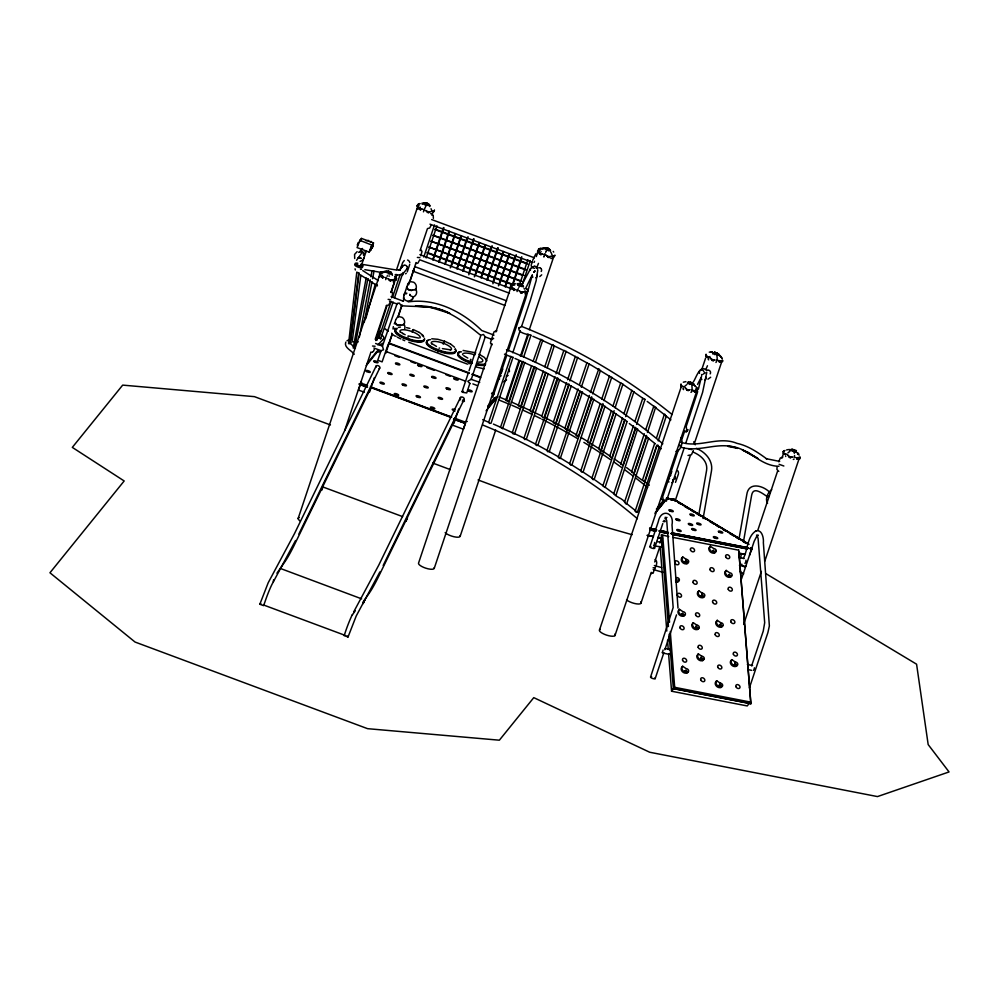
<?xml version="1.0" encoding="UTF-8"?>
<svg xmlns="http://www.w3.org/2000/svg" width="999" height="999" viewBox="0 0 999 999"><rect width="100%" height="100%" fill="white"/><g stroke="black" fill="none" stroke-linecap="round" stroke-linejoin="round"><path stroke-width="1.5" d="M697.065 388.424L697.027 389.335L696.753 387.425M722.165 358.666L721.852 357.654M695.229 444.792L693.731 441.795M352.36 614.885L355.269 610.814M548.389 250.886L547.814 248.376L544.18 248.276L547.452 248.202L550.636 250.699M686.75 389.548L686.713 390.184L689.972 389.747L687.474 390.06L685.127 387.724L688.124 390.759L688.536 390.272A8.754 4.958 -59 0 1 688.998 389.785M695.828 390.684A8.754 3.334 -79 0 1 695.816 391.321L695.779 391.958L693.568 391.133M711.862 359.153A8.754 3.334 -79 0 1 711.85 359.79L711.812 360.427L715.059 359.99L712.936 360.289M721.977 362.15A1.611 1.523 39.1 0 1 720.779 362.175L720.916 361.563A8.754 3.334 -79 0 0 720.928 360.914M789.198 456.805L789.16 457.43L792.407 457.005L789.897 457.28L790.571 458.017L790.084 456.98M678.009 608.141L672.002 524.862C674.587 512.125 660.851 508.229 658.279 521.703L649.937 546.628M729.482 575.761C727.484 572.989 732.005 575.262 728.771 574.85M749.437 687.762L767.881 632.642L769.367 625.911L763.361 542.632C763.885 538.286 761.937 528.546 755.544 531.143M543.881 257.068L544.03 256.368M321.566 490.097L323.027 486.276L322.552 488.199M537.799 269.942L536.113 280.831L530.432 300L521.565 326.511L518.918 328.059C517.657 332.979 527.797 334.553 530.919 335.102M706.78 372.352L702.609 392.332L685.714 443.344M403.796 295.854L407.779 284.24M684.727 614.71L684.702 615.097A2.01 1.498 38.7 0 1 683.915 615.971L683.553 616.033A3.884 2.897 38.7 0 1 679.233 614.76A3.884 2.897 38.7 0 1 678.309 610.726L679.47 609.328L683.004 611.738A2.01 1.498 38.7 0 1 685.426 613.836L685.401 614.223A2.01 1.498 38.7 0 1 684.615 615.097L684.215 615.184A3.884 2.897 38.7 0 1 679.932 613.886A3.884 2.897 38.7 0 1 679.008 609.865L679.47 609.328M722.514 625.711L722.489 626.098A2.01 1.498 38.7 0 1 721.703 626.972L721.34 627.035A3.884 2.897 38.7 0 1 717.02 625.761A3.884 2.897 38.7 0 1 716.096 621.728L717.257 620.329L720.791 622.739A2.01 1.498 38.7 0 1 723.214 624.837L723.176 625.262A2.01 1.498 38.7 0 1 722.402 626.098L722.002 626.186A3.884 2.897 38.7 0 1 717.719 624.887A3.884 2.897 38.7 0 1 716.795 620.866L717.257 620.329M731.455 575.799L731.43 576.223A2.01 1.498 38.7 0 1 730.644 577.072L730.257 577.147A3.884 2.897 38.7 0 1 725.961 575.861A3.884 2.897 38.7 0 1 725.037 571.828L726.211 570.417L729.732 572.839A2.01 1.498 38.7 0 1 732.155 574.924L732.13 575.324A2.01 1.498 38.7 0 1 731.343 576.198L730.993 576.261A3.884 2.897 38.7 0 1 726.66 574.987A3.884 2.897 38.7 0 1 725.736 570.953L726.211 570.417M397.202 303.321L382.455 346.104L383.504 349.787L381.094 350.674L373.863 348.002M470.879 360.065L470.766 359.303L470.267 360.164M393.119 302.01L380.619 338.811L378.883 338.074L391.183 301.311M691.32 382.804L689.872 384.465M716.42 353.034L714.784 352.21M358.791 272.602L350.012 343.569L348.551 343.656L356.793 272.078L358.154 272.977M359.003 273.339L350.786 339.722L352.372 340.272L360.814 275.449M494.655 400.412L495.829 397.078M510.664 285.789L510.427 286.925L511.925 284.365M582.504 391.983L560.302 458.454M684.802 431.081L686.875 431.231M429.058 247.053L521.965 281.231M431.068 241.109L523.926 275.337M433.067 235.127L525.886 269.493M435.064 229.133L526.386 263.099M510.664 285.789L511.301 285.002M407.904 284.003L408.928 282.367A10.577 5.619 -24.2 0 0 409.415 281.793A7.555 2.31 -19.4 0 0 409.74 281.468L413.748 282.255A5.495 5.207 39.1 0 1 416.158 288.399L415.971 289.56A5.495 5.207 39.1 0 1 413.886 296.691L413.111 297.515A5.495 5.207 39.1 0 1 406.456 300.824L403.658 298.988A10.877 0.912 57.6 0 0 403.509 298.639L403.783 295.916M359.802 241.071L359.99 240.235M361.376 239.111L361.438 238.399L373.476 242.882L373.014 245.092M372.714 246.016L370.517 250.25L370.766 249.4M589.422 395.404L576.248 434.777C575.624 436.263 579.333 436.913 578.096 435.689M751.373 548.239L751.785 549.887L751.635 547.827M467.932 374.126L462.062 391.695L462.637 392.32L466.72 392.944L469.917 383.266M698.801 514.76L706.58 470.467C708.054 461.001 700.124 454.995 692.831 451.96M703.096 518.543L711.475 470.904C713.224 460.639 705.344 451.998 696.365 448.364M739.023 538.773L746.815 494.418C748.688 481.306 763.661 485.676 770.029 492.619M740.584 558.179L741.395 553.571M743.543 541.296L751.635 495.254C753.209 486.938 760.102 491.62 767.769 496.99M691.246 382.817L688.074 382.205M716.345 353.059L714.947 354.757M380.819 338.773L380.132 337.949M509.428 371.69L509.228 369.093M367.907 278.659L354.67 348.064L353.209 348.064L366.133 278.172M359.378 336.963L370.267 279.807M370.841 276.798L372.103 270.642M364.248 322.365L372.003 281.743M372.577 278.733L374.001 271.191L381.343 272.465M363.873 255.207L364.023 254.47A2.972 2.822 39 0 0 359.815 251.486M364.348 257.467L362.724 260.227L360.065 261.413M437.762 352.135L438.111 351.011M418.668 338.087L408.042 335.939L408.179 337.025M465.234 423.514L464.772 421.953M414.822 267.332L414.86 266.658L413.161 271.241L504.87 305.407M532.342 274.937L525.836 298.339L508.229 350.949M701.598 376.036L698.388 389.248M510.951 356.381L488.661 422.265L489.473 423.414L491.046 423.239L513.024 357.217M510.639 356.543L513.024 357.517M519.742 360.701L506.543 400.137C506.056 401.76 510.114 401.523 508.241 400.761M502.559 428.559L524.85 362.375M502.547 428.559L500.499 427.347L523.076 361.376M531.593 365.796L518.394 405.219C517.794 406.855 522.027 406.705 520.067 405.894M533.054 361.413L540.971 339.248M534.84 366.733L512.275 432.679L513.061 433.903L514.61 433.791L536.588 368.094L514.985 358.441M543.344 371.128L530.157 410.552L530.956 411.775L532.492 411.675L545.691 372.252M553.034 344.593L552.135 344.917L562.774 350.062M512.787 352.759L520.154 330.657M602.135 404.795L573.963 387.649L545.916 372.652L523.951 438.274L524.725 439.535L526.048 439.248M558.066 378.284L535.514 444.205L536.288 445.467L537.824 445.404L559.802 379.395M563.936 350.362L591.858 365.534L620.029 382.667M566.583 382.667L553.396 422.09C552.759 423.701 556.955 423.813 555.044 422.852M569.068 384.652L546.977 450.424L547.752 451.723L549.05 451.461M560.302 458.454L560.177 457.942M582.305 392.669L580.332 391.258L558.366 456.893L559.727 458.491L558.316 457.043M590.397 392.482L598.788 368.918M591.908 397.889L569.655 463.648L570.704 465.172L571.89 465.059L593.856 399.113M592.644 393.868L600.449 370.567L598.189 369.218L598.776 368.956M600.224 403.608L587.499 441.67L588.286 442.894L589.797 442.869L599.662 449.075M602.909 404.995L580.844 470.691L581.58 472.09L582.867 471.903M602.797 405.094L627.035 421.441M613.91 412.674L591.92 478.084L592.956 479.645L594.13 479.57L616.121 413.836M611.425 410.664L598.738 448.563L599.775 450.112L600.961 450.025L614.123 410.676M620.804 382.867L644.817 399.675L644.842 399.013M623.95 413.698L631.88 390.272M624.875 420.404L602.897 485.764L604.782 487.462M655.332 443.843L635.701 428.246L613.786 493.743C616.058 497.165 621.665 497.839 624.8 502.06M644.33 433.778L631.668 471.615C635.002 475.049 640.509 479.395 644.592 481.605L656.755 445.242M646.753 436.438L624.562 502.022L625.849 503.858L626.698 503.733L648.638 438.124M645.791 429.408L653.883 405.981M644.592 481.605L643.93 480.994M670.891 419.855L664.397 414.635L664.909 414.273M635.214 510.976L636.201 512.387L636.95 511.95M678.221 450.324L662.712 496.678L663.436 501.348L664.647 499.925M697.539 392.12L686.188 426.511L686.937 431.156L685.988 432.255M370.542 249.937L371.715 247.115L370.567 250.25M376.136 366.046L294.468 533.653L268.194 582.779L259.84 604.245L263.561 605.631L264.872 602.135A19.393 2.06 -69.6 0 1 271.89 584.54L295.567 540.496M352.372 614.522A19.393 2.06 -69.6 0 0 345.342 632.117L344.168 635.664L348.064 636.937L347.04 635.913M365.834 318.631L375.212 284.403M379.92 274.363L379.87 274.213M423.451 211.838L424.25 209.64A10.952 1.174 -69.5 0 1 424.563 208.916M534.228 262.312L534.527 261.288M691.82 391.421L692.057 389.785A10.952 4.171 -79 0 0 691.77 385.414M777.11 466.67L776.91 469.468L778.795 471.403M680.531 445.317L679.033 445.579M492.007 337.362L493.656 338.711M655.132 567.669L653.071 567.794M444.443 341.283L443.781 343.394L444.43 341.283L437.874 339.298L431.78 338.761M535.414 362.45L542.744 340.247M526.261 439.46L548.276 373.626M555.019 376.735L541.833 416.146L542.619 417.407L544.155 417.332L557.342 377.922M558.803 373.539L566.133 351.336M569.88 380.944L577.697 357.28M549.263 451.685L571.278 385.876M578.059 388.898L564.835 428.446L566.845 429.72M581.318 387.237L589.173 363.748M603.933 400.649L611.775 377.172M583.066 472.152L605.019 406.243M615.097 407.767L622.914 384.116M622.489 418.069L609.815 455.956L610.851 457.53L612.025 457.442L624.7 419.555M625.674 416.633L633.978 391.546M633.466 425.774L620.779 463.986M615.946 495.379L637.637 428.921M647.477 432.492L655.681 407.093M656.793 446.191L635.214 510.964M659.278 446.84L657.155 445.404L657.966 445.104M359.84 241.184L360.04 240.222L357.08 247.59L369.131 252.073L369.717 251.348M360.976 240.609L361.213 239.785M371.441 247.053L371.678 246.229M469.28 363.174L469.093 363.811L469.567 363.274M379.508 273.963L380.706 272.09L379.495 274.026L380.194 273.913M537.824 250.737L537.537 251.348L537.874 250.761M395.117 321.815L395.704 320.117M433.379 218.356L433.216 215.147M385.701 279.658L386.101 278.521M394.48 328.946L395.08 328.246L392.807 328.871M406.218 293.868L406.818 293.169L404.545 293.793M409.865 295.242L409.802 294.28L410.676 295.904L413.199 296.915M376.074 339.835L386.913 305.894M391.158 292.62L394.93 280.819M395.866 277.859L396.803 274.912L396.029 274.363M388.261 344.068L382.105 361.875L377.759 360.252L381.094 350.674M361.388 265.547L366.096 251.486A2.423 0.974 8.6 0 0 366.021 251.211M298.127 518.531L379.383 275.687M396.628 269.543L417.37 207.567M344.68 430.581L370.779 352.585M375.212 339.335L386.538 305.482M390.959 292.232L394.418 281.93M364.91 385.814L360.539 384.178L358.504 390.122L364.41 392.195M378.009 336.288L380.869 330.457M400.162 270.105L402.659 262.612L404.27 260.527M391.608 297.777L392.782 293.306L391.296 291.483M392.657 296.903L400.037 274.85M394.593 297.602L402.959 272.602M367.332 363.274L376.885 351.298L377.909 351.223A9.453 2.847 18.5 0 0 380.257 351.91M407.23 271.94L409.727 264.448M374.4 377.597L369.58 391.995M393.069 327.497L393.356 326.636M404.22 294.593L404.558 293.569M385.989 352.535L391.908 334.74M401.735 305.394L398.014 316.658A10.577 2.023 -11.4 0 0 398.189 316.471L398.002 316.546A7.555 2.31 -19.4 0 1 397.677 316.87A10.577 5.619 -24.2 0 1 397.227 317.395L396.041 319.318M403.209 300.999L404.183 298.064M408.603 284.852L414.011 268.706M414.622 266.945L416.108 262.512M420.055 250.712L427.46 228.584L429.67 228.034L430.956 225.587M431.905 215.297L433.391 210.876A8.142 2.448 18.5 0 1 433.079 211.438M385.976 352.722L387.075 351.898L465.621 381.206M469.031 373.376L388.961 343.556L391.758 335.801M398.189 316.733L402.073 304.982M409.927 281.493L413.848 269.755M420.829 255.844L422.003 251.373L420.529 249.55M423.776 257.043L434.54 224.887M426.186 257.942L436.95 225.786M432.679 259.703L443.431 227.547M433.154 259.877L443.918 227.722M438.698 261.95L448.976 231.244M439.185 262.125L449.45 231.431M444.717 264.186L454.995 233.491M445.204 264.373L455.469 233.666M450.262 267.894L461.014 235.739M451.223 266.608L461.501 235.914M456.768 268.681L467.045 237.974M457.255 268.856L468.007 236.701M462.799 270.916L473.551 238.761M463.274 271.104L474.038 238.936M468.818 273.164L479.083 242.47M468.806 274.812L479.57 242.645M348.064 636.937L356.231 615.958L379.895 571.915M474.35 276.873L485.114 244.718M475.324 275.587L485.589 244.892M480.869 277.647L491.133 246.953M481.343 277.834L492.107 245.679M486.888 279.895L497.652 247.74M487.375 280.082L498.126 247.914M492.907 282.143L503.184 251.448M492.907 283.778L503.671 251.623M469.055 370.754L480.919 335.227L483.454 334.465L485.202 336.938L492.382 339.56M498.451 285.851L509.203 253.684M499.413 284.565L509.69 253.871M458.728 409.016L453.908 423.414M469.842 383.703L467.807 381.243L471.328 379.258L485.202 336.938M504.957 286.626L515.234 255.931M505.444 286.813L516.208 254.645M491.608 338.574L490.434 343.044L491.908 344.867M492.42 336.163L494.13 331.705L496.828 330.831M434.153 567.657A8.279 2.485 18.5 0 1 425.674 568.144L423.663 567.382A8.279 2.485 18.5 0 1 418.531 563.149L491.945 343.731M495.891 331.943L511.163 286.301M512.45 284.49L521.74 256.718M512.937 284.665L521.74 258.354M519.592 284.515L527.909 259.678M522.489 283.953L530.319 260.564M532.342 261.463L531.168 265.197L531.693 267.083M532.742 260.264L535.839 253.796M536.288 256.618L537.774 252.198M434.24 568.356L526.873 291.496M492.769 397.152L506.755 355.344M501.211 373.564L502.047 371.066M536.388 268.431L538.486 263.349M460.164 536.288L495.716 430.045M505.594 400.537L518.918 360.689M520.404 356.268L527.809 334.128M529.295 329.707L553.483 257.405M521.203 356.331L528.533 334.415M508.928 401.111L522.127 361.675M523.588 357.305L530.919 335.389M520.754 406.268L533.953 366.833M544.817 366.758L552.147 344.855M547.152 367.869L554.22 345.979M556.006 373.813L563.811 350.462M567.569 379.757L575.374 356.393M555.719 423.276L568.893 383.866M579.52 384.515L586.888 362.799M579.857 391.62L566.858 429.707M591.67 396.778L578.521 436.113L576.261 435.139M601.698 399.238L609.502 375.911M589.785 442.932L602.959 403.559M612.887 406.293L620.691 382.967M605.094 487.325L627.022 421.778M634.927 421.403L642.769 398.276M635.651 427.335L622.976 465.197L620.779 463.986M636.625 424.413L644.917 399.65M633.828 473.251L646.503 435.414M642.544 479.882L654.62 443.531M656.568 437.712L664.347 414.435M658.216 440.884L666.246 416.121M637.35 512.412L658.903 447.989M599.537 629.845L681.493 386.026M702.11 368.544L705.569 358.204M614.959 635.589L696.39 392.22M682.142 438.586L684.602 431.256M705.781 369.58L707.467 365.746M666.345 501.223L684.253 447.727M678.408 474.088L675.511 482.355M654.507 548.339L662.799 523.551M673.975 500.037C675.486 498.026 666.832 499.75 673.264 499.4M659.852 543.019L661.725 537.4M640.883 603.371L651.261 572.327M654.732 561.987L659.677 547.202M674.999 501.398L690.334 455.581M694.293 443.756L721.49 362.462M693.356 450.599L691.42 454.782L688.024 455.469M650.611 676.922L673.164 607.554L666.72 520.541L665.209 517.307L666.42 517.707M655.182 678.633L663.86 652.709M664.822 649.812L676.51 614.872M743.256 558.541C748.051 550.087 746.865 536.451 756.056 530.856M778.758 461.763L780.306 458.004L782.816 457.105M741.533 578.908L754.17 541.321L756.68 536.401M757.791 530.307L777.497 471.403M781.93 458.141L783.416 453.733M751.535 549.375L749.575 555.219M743.643 624.412L761.388 571.391M764.834 561.088L798.838 459.478M751.61 665.883L763.248 631.093L764.685 622.689L758.079 538.311L756.58 535.077L757.617 535.626M371.128 247.964L371.828 246.041M406.556 287.612L406.83 286.8M273.351 581.768L273.551 579.857M345.779 342.158C343.656 347.664 351.998 350.624 354.208 354.308M443.194 344.131L443.494 343.306M517.045 291.583L517.482 290.434M544.143 256.006L544.742 254.47A10.952 1.174 -69.5 0 1 545.054 253.746M389.997 302.597L388.698 305.057L386.376 305.519M374.375 349.263L373.726 350.861M419.218 260.664L417.932 263.124L415.609 263.586M439.048 348.201L439.597 348.014M495.392 400.075L495.342 398.226M412.088 331.868L413.124 329.62L412.175 331.631M357.979 243.943L357.355 245.255L358.204 242.495M359.777 241.558L361.313 238.399M370.779 248.926L370.055 250.662M394.28 323.888L394.617 323.052M381.818 276.948L384.103 277.297L382.155 277.41L382.967 277.672M513.536 288.099A8.754 0.937 -69.5 0 0 513.049 289.235L515.334 289.573L513.374 289.698L514.185 289.96M359.49 241.196L359.852 240.359L371.915 245.092M372.19 245.117L373.476 242.882M669.093 634.228L673.338 688.611L750.861 703.696L738.711 549.837M415.771 289.285C412.375 290.309 408.266 291.82 406.68 287.4M398.326 316.471L402.01 317.332A5.495 5.207 39.1 0 1 404.42 323.476C402.609 326.036 398.276 325.649 396.041 324.288L395.242 322.814M534.989 270.692L534.752 271.228A2.46 2.335 39 0 1 533.828 272.065A2.46 2.273 35.6 0 0 534.752 271.228L534.74 271.241A2.46 2.373 43.8 0 1 533.816 272.065M417.033 206.506L418.519 203.958L417.257 205.369L418.306 206.156M413.848 270.105L413.499 270.829M322.165 489.173L321.69 490.084M521.965 284.653L530.631 268.544M525.724 288.174L531.992 275.424M690.122 384.003L690.946 382.492L688.161 382.142M715.222 354.245L715.983 352.784L714.285 352.185M792.569 451.261L793.706 449.538L792.806 450.761M298.863 534.04L379.695 368.144M460.477 397.465L378.796 565.072L353.609 612.075M383.191 565.459L464.023 399.55M455.482 418.743L379.37 574.937A81.993 8.716 -69.6 0 1 369.355 592.994L362.912 602.285M502.46 369.817L502.847 369.031M671.827 471.441L670.192 475.961L670.654 475.399M367.545 387.25C356.805 384.777 359.677 381.393 367.57 385.739M656.693 529.92C649.949 527.397 646.091 529.807 655.956 530.844M474.987 353.971L474.825 354.97A10.639 3.197 18.5 0 0 462.562 354.732M653.321 572.689C653.808 569.018 659.452 562.599 655.157 559.552M693.256 382.018C695.654 379.058 699.687 364.66 705.719 369.705M697.514 384.44L700.973 377.834M794.13 459.028L793.318 459.49M362.1 252.535L356.556 260.302M377.035 284.615L375.399 284.515M370.492 242.22L371.029 241.358L370.492 242.02M527.01 292.27L527.834 290.672L526.386 292.32A8.754 7.655 -36.9 0 0 526.123 291.77M554.145 256.755L554.932 255.107C553.858 257.005 554.083 256.743 554.02 256.318M465.347 423.401L453.534 419.28M276.935 573.226L285.027 561.575A81.993 8.716 -69.6 0 0 295.042 543.518L371.141 387.325L451.111 417.12M367.869 278.808L365.959 278.246M361.763 383.579L361.825 383.491A9.453 2.847 18.5 0 0 360.926 381.705M650.686 573.738L653.096 572.976M669.742 649.899L669.879 649.737A2.46 0.937 -79 0 1 670.791 649.974M682.055 557.842L682.754 556.98L686.288 559.39A2.01 1.498 38.7 0 1 688.711 561.488L688.686 561.875A2.01 1.498 38.7 0 1 687.899 562.749A2.01 1.498 38.7 0 1 687.2 563.623L686.85 563.686A3.884 2.897 38.7 0 1 682.517 562.412A3.884 2.897 38.7 0 1 681.593 558.379L682.155 557.966M685.589 560.264L686.288 559.39M686.85 563.686L688.011 562.35A2.01 1.498 38.7 0 0 687.712 561.463M675.749 582.055A3.884 2.897 38.7 0 0 677.472 581.93L678.558 580.981A2.01 1.498 38.7 0 0 679.345 580.132L679.382 579.707A2.01 1.498 38.7 0 0 676.972 577.622L676.623 577.522M709.627 547.09L710.326 546.216L713.86 548.638A2.01 1.498 38.7 0 1 716.283 550.724L716.258 551.123A2.01 1.498 38.7 0 1 715.471 551.997A2.01 1.498 38.7 0 1 714.772 552.859L714.41 552.934A3.884 2.897 38.7 0 1 710.089 551.66A3.884 2.897 38.7 0 1 709.165 547.627L709.727 547.215M714.41 552.934L715.584 551.598A2.01 1.498 38.7 0 0 715.496 551.148M703.833 595.329A2.01 1.498 38.7 0 1 704.133 596.216L704.095 596.64A2.01 1.498 38.7 0 1 703.308 597.489L702.959 597.552A3.884 2.897 38.7 0 1 698.638 596.278A3.884 2.897 38.7 0 1 697.714 592.245L698.875 590.846L702.409 593.256A2.01 1.498 38.7 0 1 704.832 595.354L704.794 595.741A2.01 1.498 38.7 0 1 704.008 596.615L703.658 596.678A3.884 2.897 38.7 0 1 699.325 595.404A3.884 2.897 38.7 0 1 698.413 591.383L698.875 590.846M683.553 616.033L684.253 615.159M701.71 594.13L702.409 593.256M702.959 597.552L703.658 596.678M698.488 627.659A2.01 1.498 38.7 0 1 698.576 628.109L698.551 628.533A2.01 1.498 38.7 0 1 697.764 629.37L697.377 629.457A3.884 2.897 38.7 0 1 693.081 628.159A3.884 2.897 38.7 0 1 692.157 624.138L693.318 622.727L696.852 625.149A2.01 1.498 38.7 0 1 699.275 627.235L699.25 627.634A2.01 1.498 38.7 0 1 698.463 628.508L698.101 628.571A3.884 2.897 38.7 0 1 693.781 627.297A3.884 2.897 38.7 0 1 692.856 623.264L693.318 622.727M730.294 577.135L730.993 576.261M696.153 626.011L696.852 625.149M697.414 629.432L698.101 628.571M687.836 671.191A2.01 1.498 38.7 0 1 687.924 671.64L687.899 672.065A2.01 1.498 38.7 0 1 687.112 672.901L686.725 672.989A3.884 2.897 38.7 0 1 682.429 671.703A3.884 2.897 38.7 0 1 681.505 667.669L682.679 666.258L686.201 668.681A2.01 1.498 38.7 0 1 688.623 670.766L688.598 671.166A2.01 1.498 38.7 0 1 687.811 672.04L687.462 672.102A3.884 2.897 38.7 0 1 683.129 670.829A3.884 2.897 38.7 0 1 682.205 666.795L682.679 666.258M697.652 654.757L698.351 653.895L701.885 656.306A2.01 1.498 38.7 0 1 704.307 658.403L704.27 658.791A2.01 1.498 38.7 0 1 703.483 659.665A2.01 1.498 38.7 0 1 702.784 660.539L702.434 660.601A3.884 2.897 38.7 0 1 698.114 659.328A3.884 2.897 38.7 0 1 697.19 655.294L697.752 654.882M721.34 627.035L722.04 626.161M673.338 688.611L674.687 687.324L750.336 702.047M749.849 702.647L747.215 705.931L671.565 691.221L674.2 687.936M686.763 672.976L687.462 672.102M701.186 657.18L701.885 656.306M702.434 660.601L703.608 659.265A2.01 1.498 38.7 0 0 703.521 658.828M736.8 664.135A2.01 1.498 38.7 0 1 737.112 665.034L737.075 665.446A2.01 1.498 38.7 0 1 736.288 666.296L735.901 666.383A3.884 2.897 38.7 0 1 731.605 665.084A3.884 2.897 38.7 0 1 730.681 661.063L731.855 659.652L735.389 662.062A2.01 1.498 38.7 0 1 737.799 664.16L737.774 664.585A2.01 1.498 38.7 0 1 736.987 665.421L736.6 665.509A3.884 2.897 38.7 0 1 732.304 664.223A3.884 2.897 38.7 0 1 731.38 660.189L731.855 659.652M716.021 681.63L716.72 680.756L720.254 683.179A2.01 1.498 38.7 0 1 722.677 685.264L722.652 685.664A2.01 1.498 38.7 0 1 721.865 686.538A2.01 1.498 38.7 0 1 721.166 687.399L720.816 687.474A3.884 2.897 38.7 0 1 716.483 686.201A3.884 2.897 38.7 0 1 715.559 682.167L716.121 681.755M734.69 662.936L735.389 662.062M719.555 684.053L720.254 683.179M735.938 666.358L736.638 665.496M720.816 687.474L721.977 686.138A2.01 1.498 38.7 0 0 721.678 685.252M359.952 251.673L362.55 248.464M402.847 266.134L399.125 270.242L400.162 269.792L396.503 270.03L362.962 264.473M403.584 273.014L406.88 268.931M375.924 340.559L379.37 336.301M383.404 339.098L377.847 344.905M366.283 365.509L377.847 351.211M487.724 406.094L494.48 397.739M488.311 407.53L495.342 398.851M486.088 410.851L495.879 398.738M656.368 509.165L663.224 500.686L661.026 498.801M656.643 510.064L663.498 501.585L663.286 500.736M656.693 510.339L663.711 501.685M655.369 512.362L664.135 501.535M655.644 512.35L664.36 501.56M654.932 513.598L667.482 498.089L666.832 497.952L668.831 498.526M462.062 391.695L463.449 391.333M706.593 356.268L706.168 356.755L706.068 354.208L706.48 357.33L707.28 356.68M719.755 361.338L719.779 362.187L722.277 360.627L719.342 361.538M784.802 454.108L783.703 453.596L783.416 451.223L783.828 454.345L784.627 453.696M796.69 458.541L797.801 458.816L796.191 457.629L797.801 458.816L799.625 457.629L797.127 459.203L797.102 458.341M541.72 274.825L539.785 276.561M508.179 375.437L506.256 376.086M506.543 379.957L503.783 381.93M710.689 377.235L707.929 379.208M688.124 429.757L686.912 431.181M691.52 392.058L690.871 392.245M682.754 556.98L682.292 557.517A3.884 2.897 38.7 0 0 683.216 561.538A3.884 2.897 38.7 0 0 687.512 562.837L687.549 562.812M710.326 546.216L709.864 546.753A3.884 2.897 38.7 0 0 710.789 550.786A3.884 2.897 38.7 0 0 715.072 552.085L715.109 552.06M698.351 653.895L697.889 654.432A3.884 2.897 38.7 0 0 698.813 658.453A3.884 2.897 38.7 0 0 703.096 659.752L703.134 659.727M716.72 680.756L716.258 681.293A3.884 2.897 38.7 0 0 717.182 685.326A3.884 2.897 38.7 0 0 721.478 686.625L721.515 686.6M665.309 518.631L666.146 517.682M387.275 352.023L387.2 352.098A9.453 2.847 18.5 0 1 386.101 352.46M373.464 351.298L372.49 352.11M684.765 561.6C688.573 562.549 684.552 559.003 686.013 562M682.592 614.909C681.006 611.563 685.239 614.36 681.867 613.748M720.391 625.911C718.781 622.677 722.914 625.212 719.829 624.762M685.801 671.84C684.34 668.356 688.498 671.49 684.777 670.779M718.731 685.389C722.539 686.325 718.518 682.779 719.979 685.776M519.293 283.741L520.779 284.053L521.328 286.513M424.625 204.82L427.335 203.521L429.795 205.319M518.056 285.302L520.641 283.916L519.717 283.641L517.02 283.878L520.354 283.778L523.538 286.276M402.048 265.684L401.411 266.358L402.035 267.058M382.867 343.281L380.582 344.555L378.871 344.355M531.056 268.057L534.715 265.934L537.587 268.719M280.307 568.431L361.638 598.838M703.308 374.126L705.119 372.664L704.595 373.027M418.331 206.081L417.994 206.343A1.611 1.399 -36.9 0 0 417.644 206.606M418.019 205.782L417.495 206.181A8.754 6.718 86.4 0 1 417.969 205.944M545.167 249.613L547.777 248.364L549.65 249.35M518.056 285.19L520.941 283.903L522.502 284.99M497.839 396.89L495.442 398.214M412.612 289.947L411.401 290.547L407.779 289.211L407.205 287.937M400.874 325.037L397.664 325.537L395.467 323.014M425.836 203.359L427.21 203.346L427.897 205.444M519.23 283.778L520.604 283.766L521.291 286.401M540.234 249.051L540.521 248.851A10.952 8.392 86.4 0 1 541.133 248.514M425.137 204.42L427.897 203.521L429.607 205.869M545.629 249.263L547.739 248.351L548.401 250.287M395.154 274.7L399.063 274.975L402.672 273.776M375.924 340.359L376.336 340.11M259.877 604.083L261.201 604.008M405.532 273.801L406.268 273.351M512.012 285.589L511.276 286.176L511.85 285.689M526.036 292.207L526.773 291.621L526.198 292.108M783.915 451.098L784.265 450.874A10.952 10.377 39.1 0 1 785.002 450.499M681.917 386.763L681.38 387.088L680.968 383.966L681.268 386.376L682.167 386.625M419.93 257.655L417.357 257.43M375.087 346.253L372.515 346.016M768.156 495.879L768.606 496.878M357.13 251.673L354.57 254.42L354.707 258.529M681.068 386.513L682.329 386.151L681.243 386.301M694.592 391.271L697.19 390.384L694.68 391.945L694.455 391.333L695.816 391.321M783.516 453.771L784.602 453.871M665.322 518.356L666.932 517.42M756.68 536.126L758.291 535.189M678.209 581.043L678.171 581.068A3.884 2.897 38.7 0 1 675.536 580.906M677.472 581.93L677.859 581.855A2.01 1.498 38.7 0 0 678.646 581.006L678.683 580.581A2.01 1.498 38.7 0 0 678.583 580.132M346.978 340.846L348.226 340.135M518.818 328.059L519.692 327.672M425.924 203.297L429.295 204.77M415.509 289.473L414.772 289.735M403.771 324.55L403.034 324.812M383.803 272.39L386.438 271.403M712.537 353.234L716.046 352.722L713.124 352.984M789.884 450.237C795.529 449.288 800.886 452.023 790.471 450M711.001 352.247L712.187 351.86M683.328 382.205L685.888 381.618M390.035 280.22L387.887 278.584L390.197 280.407L392.682 279.745L389.435 280.657L389.298 280.007M521.428 292.695L523.901 292.02L520.654 292.944L520.529 292.295L522.352 292.707L519.118 290.871L521.253 292.495M427.26 212.525L430.507 211.601L428.134 212.263L428.708 212.862L427.759 211.838M547.764 257.367L551.011 256.443L547.839 256.818M771.715 489.76C767.719 492.095 764.859 499.338 767.569 503.284M366.133 240.784L368.619 240.422M488.661 422.265L482.692 419.705M366.009 251.698L364.96 251.748M542.744 340.547L532.879 336.313M389.51 301.223L396.74 303.896L399.15 303.009L401.186 305.482M530.157 410.552L530.881 410.814M512.275 432.679L512.986 432.942M523.951 438.274L524.95 438.723M757.779 535.476L758.216 535.651M709.265 352.172L711.875 351.785M564.872 428.296L565.859 428.771M546.977 450.424L547.976 450.899M423.676 203.434L427.285 203.496L424.263 203.272M569.655 463.648L559.977 457.767M580.844 470.691L571.203 464.547M540.521 254.121L542.432 253.996L540.459 254.108L538.848 251.586L540.896 254.895L541.058 253.996M470.791 379.233L479.732 382.342M419.405 209.39L420.367 209.278M539.91 254.233L541.296 254.383A8.754 7.655 -36.9 0 1 541.92 253.996M609.815 455.956L600.973 449.962M591.92 478.084L592.882 478.646M398.451 327.447L400.449 327.098M358.841 384.116L360.589 383.429M390.509 299.712L388.124 299.363M620.791 463.648L621.478 464.023M655.756 407.754L647.19 401.423M631.668 471.615L632.342 472.015M635.239 510.614L635.901 511.051M720.404 361.788L719.692 361.501M695.304 391.558L693.743 390.372L695.366 391.558M431.655 211.388L432.604 211.313M552.16 256.231L553.109 256.156M525.062 291.808L526.011 291.733M361.488 269.318L360.464 269.305M382.542 277.41L382.567 278.184L382.729 277.285M513.761 289.698L513.798 290.472L514.323 290.072A8.754 7.655 -36.9 0 1 514.91 289.685M432.704 211.526L433.628 211.513L432.992 211.9M394.88 279.658L395.704 279.608M408.216 301.885C435.901 297.852 463.061 312.088 481.755 330.532L494.03 335.115M532.13 267.545L534.44 268.344M701.635 374.625L702.26 374.588L701.56 374.7M371.928 352.285L370.766 352.185M371.903 244.842L369.131 252.073M654.395 546.041L661.725 546.828A2.46 0.937 -79 0 0 662.349 542.981M450 349.75L442.407 348.601M463.099 350.437L475.799 352.834M672.964 499.3L674.275 499.325M674.088 499.7L670.629 499.388M345.067 635.352L263.461 604.957M691.67 449.637L688.623 448.763M419.318 203.634L420.229 203.659M381.481 271.765L382.405 271.79M512.712 284.053L513.623 284.078M353.496 341.683L353.184 341.67A9.803 2.947 18.5 0 0 351.011 344.031L355.407 348.339M355.319 341.745L358.254 341.845M387.15 271.291L389.81 271.765L392.307 273.988M676.011 451.373C681.031 451.036 683.553 441.471 680.993 437.574M364.847 269.668L374.001 271.204L373.201 270.791M712.724 550.636C715.434 550.387 712.824 549.675 712.811 551.835M675.811 579.62C678.408 579.07 676.111 579.145 675.749 580.731M695.716 627.147L696.615 627.909M700.749 658.316C704.345 659.515 699.787 655.831 701.61 658.915M394.568 279.932L395.816 280.045L396.603 278.396L395.829 280.257M525.786 292.22L527.022 291.933M522.802 292.307L520.891 291.983L522.327 292.27M670.491 499.737L672.377 500.012M791.633 449.2L793.681 449.875L795.266 451.773M387.774 271.266L391.471 272.902M716.445 360.052L717.732 360.277M691.345 389.822L692.632 390.035M793.793 457.067L795.079 457.292M558.641 456.93L549.288 451.623M389.498 279.658L391.383 279.982M382.455 346.104L375.612 343.456M779.657 461.413L766.121 458.678L766.745 458.891C757.717 452.31 748.201 445.779 737.025 443.369C718.368 435.626 699.45 448.389 680.931 442.257M671.266 499.1L668.706 498.563M667.332 531.992L659.727 530.506L667.257 532.092M671.902 532.879L747.964 547.689M656.568 530.019L649.8 528.159M671.84 532.991L748.226 547.864M656.343 530.157L649.562 528.234M659.365 530.744L668.431 532.504M671.453 533.091L751.71 548.951M650.137 529.17L656.206 530.357M659.24 530.944L668.331 532.717M671.365 533.304L747.165 548.064M649.999 529.408L656.068 530.594M659.115 531.181L668.231 532.954M671.278 533.553L747.264 548.339M660.526 531.73L668.131 533.216M671.178 533.803L747.289 548.626M650.836 529.895L655.406 530.794M661.513 531.98L667.619 533.166M672.202 534.053L747.015 548.626M649.725 530.019L655.819 531.206M660.389 532.105L668.006 533.578M672.577 534.477L747.215 549M662.125 534.94L668.731 536.575M673.276 537.45L738.323 550.112M647.19 535.289L653.296 536.475M657.879 537.375L662.474 538.261M738.885 553.134L744.992 554.32M647.352 535.452L653.458 536.638M658.029 537.524L661.088 538.124M738.96 553.284L745.067 554.47M656.73 541.495L661.962 542.519M738.923 557.479L744.155 558.503M665.159 648.513L670.391 649.537M747.352 664.497L752.597 665.521M662.874 653.071L669.417 654.345M747.689 669.567L751.623 670.341M673.388 688.548L750.911 703.621M711.85 359.79L713.636 360.514L713.224 361.001L710.227 357.954L712.399 360.077M783.865 466.009L779.108 464.323M778.97 466.258C759.34 466.196 747.964 446.191 727.971 446.328L737.737 448.401C718.618 440.459 699.188 453.409 680.194 446.965M484.19 368.906L475.924 366.92M720.516 361.825L718.843 360.627L720.878 362.187M388.636 271.191L390.097 274.226L388.898 271.204M394.655 279.795L395.167 280.032M502.135 428.009L512.524 432.667M389.548 279.67L390.209 279.82M406.556 327.622L409.865 328.421M402.272 274.425L403.121 274.638M401.698 305.731C417.732 307.168 434.952 305.045 449.85 313.374L430.132 307.242L415.397 306.131C441.271 304.158 461.7 319.842 480.269 334.977M632.092 534.702L602.272 526.223L478.059 479.945M739.41 565.272L745.379 566.97M654.333 565.521L661.625 567.594M653.196 569.542L663.373 572.439M537.112 444.967L537.837 445.329M792.132 449.225L794.13 450.212L795.479 452.347M420.791 209.54L419.955 209.266L420.404 210.052L420.554 209.153M472.19 362.425L465.984 360.052A15.297 4.595 18.5 0 1 459.665 351.66M472.003 363.024L465.759 360.639A15.385 4.633 18.5 0 1 461.575 351.81M471.815 363.574L465.596 361.213A15.31 4.608 18.5 0 1 459.265 352.797M541.458 415.821L532.055 411.376M523.563 437.949L513.936 433.404M666.645 498.051L668.631 498.701M666.495 498.214L668.556 498.888M666.345 498.551L667.344 498.888M423.189 209.403L424.475 209.852M543.693 254.245L544.979 254.695M516.583 289.822L517.869 290.272M385.364 277.535L386.65 277.984M548.251 256.681L549.213 257.705L546.228 255.294M431.655 219.555L534.428 257.829M429.97 224.163L532.729 262.437M434.89 229.57L527.659 264.123M432.929 235.414L525.699 269.967M430.981 241.258L522.29 275.274M429.021 247.103L520.342 281.131M427.247 252.472L512.762 284.328M427.06 252.959L512.587 284.815M419.905 254.633L509.64 288.062M513.049 289.235L513.948 289.573M419.692 259.777L509.428 293.207M414.86 266.658L506.58 300.824M389.922 279.97L390.884 280.994L389.51 280.107M408.778 342.27L467.569 364.173M389.298 343.132L469.368 372.964M472.277 374.051L479.557 376.76M471.94 374.463L480.681 377.722M472.864 383.903L477.222 385.527M394.93 355.719L399.3 357.355M410.964 361.7L415.334 363.324M426.998 367.669L434.278 370.379M445.941 374.725L450.312 376.361M378.072 352.135L376.748 351.636M370.467 386.825L451.71 417.082M454.607 418.169L464.76 421.953L465.759 421.566A9.453 2.847 18.5 0 1 467.295 421.441M371.004 387.624L450.974 417.42M464.023 422.727L453.821 418.931L465.484 423.276L463.449 429.22L451.785 424.875M366.296 386.451L360.464 384.278L360.352 383.491M330.457 424.962L254.458 396.653L122.677 385.114L72.315 447.39L124.176 480.969L49.95 572.777L135.052 642.045L367.582 728.671L499.363 740.197L533.766 697.639L649.675 752.235L877.472 796.578L949.05 771.94L928.171 744.567L916.582 664.198L765.933 573.663M432.754 463.061L450.287 469.605M322.64 486.875L402.634 516.62M391.108 296.628L403.484 301.273M797.04 458.516L797.751 458.803M521.578 326.411C575.824 347.877 626.773 377.684 672.04 414.485M506.493 349.675C563.186 372.415 616.171 404.358 662.824 443.781M504.483 354.158L510.701 356.693M499.338 397.078L506.805 400.124M498.551 399.837L509.24 404.195M482.667 425C538.811 447.677 591.258 479.508 637.399 518.731M444.617 341.221L450.487 343.993M413.286 329.558L419.155 332.317M520.741 292.395L521.49 292.719M402.784 339.835L404.732 340.671M542.482 340.559L552.197 345.005M511.301 401.96L518.656 405.207M520.766 406.206L530.419 410.552M493.406 424.088L500.761 427.335M418.444 206.406L417.37 205.919L418.344 206.568M514.473 289.66L512.699 288.536L514.123 289.448M536.338 368.107L544.88 372.19M390.796 271.99C387.987 271.066 383.329 273.938 390.497 271.803L391.346 272.69M400.874 338.961L397.265 337.163M545.466 417.882L553.658 422.077M526.211 439.298L535.764 444.205M349.2 342.969L350.012 343.569M479.033 354.195L484.39 357.417L486.9 360.751M467.819 358.067L463.723 355.644M436.488 346.403L432.405 343.981M402.659 333.404L405.169 334.727M375.686 338.137L377.16 339.96M556.231 423.401L565.122 428.296M568.344 430.07L576.535 434.802M538.336 445.529L547.227 450.424M708.241 356.68L709.203 357.205M683.141 386.438L684.103 386.975M785.589 453.696L786.55 454.22M581.131 437.512L587.787 441.533M687.637 389.722L688.536 390.272M674.225 499.388L749.113 544.293M674.163 499.512L748.201 543.993M675.411 500.487L748.239 544.255M677.946 502.435L680.594 504.02M684.565 506.406L688.548 508.803M691.196 510.389L693.843 511.988M696.49 513.573L700.474 515.959M703.121 517.557L705.769 519.143M709.74 521.54L713.723 523.926M716.37 525.511L719.018 527.11M722.989 529.495L725.636 531.093M729.62 533.478L733.591 535.864M736.238 537.462L738.885 539.048M742.869 541.433L745.516 543.031M739.76 571.465L743.718 573.838M522.215 284.765L520.666 283.928L522.564 284.977M362.749 270.579L378.346 280.644M377.46 285.876L360.414 274.875M546.216 255.294L548.351 256.918M583.079 472.09L592.17 478.109M450.799 344.18L454.57 347.252M419.468 332.517L423.251 335.589M401.074 332.305L402.959 333.604M614.185 458.791L621.041 463.661M595.154 480.107L603.146 485.789M605.044 487.15L614.023 493.781M660.938 547.315L660.726 547.165A2.46 0.937 -79 0 1 660.551 546.853M787.574 454.97L789.747 457.092M655.506 407.717L664.397 414.635M629.295 423.551L635.739 428.421M626.61 467.632L631.917 471.653M644.542 481.418L649.3 485.239M634.977 510.227L626.71 503.671M715.971 362.487L717.157 360.015A10.952 4.171 -79 0 0 716.72 355.07M384.59 328.396L388.149 331.293M718.506 354.021L716.121 352.734L718.131 355.332M428.921 204.171L427.335 203.521L427.822 204.857M491.558 393.306L492.644 394.23M658.99 446.965L661.188 448.838M787.562 454.982L789.872 457.267M751.523 548.688L750.761 547.764M797.839 458.841L798.263 458.578A8.754 3.334 -79 0 0 798.276 457.305M392.12 334.128L394.717 335.914A5.495 5.207 39.1 0 0 396.116 336.188M550.287 250.162L547.814 248.376L549.612 249.413M718.88 354.533L716.108 352.722L718.169 355.432M693.756 384.24L691.008 382.48L693.743 384.303M692.469 383.916L691.021 382.505L693.069 385.189M417.47 205.544L417.844 206.006A8.142 2.448 18.5 0 1 418.169 205.519M380.007 274.151L380.02 274.138A8.754 6.718 86.4 0 0 379.657 274.338M553.209 251.423L553.696 252.06M404.021 324.363L404.233 324.65A5.495 5.207 39.1 0 1 404.707 328.708M694.78 385.876L695.004 386.201A10.952 6.206 -59 0 0 694.804 385.639M702.122 595.866C701.41 593.231 703.683 595.804 700.848 595.928M733.903 664.897C736.3 664.46 734.64 662.125 735.139 664.834M751.011 547.864L751.86 549.512M429.108 204.57L429.682 205.782M355.344 269.98L355.057 268.806M704.033 371.828C703.371 368.369 697.764 370.204 699.512 373.351M799.862 456.693L800.012 457.092A1.611 1.523 39.1 0 1 800.149 457.492M409.827 262.7L409.54 261.838A3.496 3.284 47.4 0 0 407.58 260.027M391.695 333.191L391.77 333.716A10.877 0.912 57.6 0 1 391.92 334.078M738.885 551.51L750.861 703.696M678.571 473.226L678.196 471.503A3.496 3.309 39.7 0 0 677.697 470.741M662.687 535.402L669.542 622.215M670.279 631.518L674.687 687.324M661.238 534.877L668.431 626.523M660.214 547.652L666.808 631.018M667.532 640.272L668.269 649.537M668.631 654.17L671.565 691.221M614.76 634.178A8.279 2.485 18.5 0 1 606.618 635.127A8.279 2.485 18.5 0 1 600.237 629.407M720.117 361.626A8.279 2.485 18.5 0 1 718.543 361.601M707.642 357.542A8.279 2.485 18.5 0 1 706.393 355.869M640.671 601.96A8.279 2.485 18.5 0 1 636.55 603.871A8.279 2.485 18.5 0 1 626.548 599.912M696.191 391.183A8.279 2.485 18.5 0 1 693.456 391.358M360.015 251.96A2.46 2.323 39 0 1 362.425 252.21M363.249 253.172A2.46 2.323 39 0 1 363.399 254.982M300.287 521.016A8.142 2.448 18.5 0 1 299.238 517.582M395.392 278.996A8.142 2.448 18.5 0 1 395.092 279.558M460.089 535.589A8.279 2.485 18.5 0 1 451.598 536.076L449.587 535.314A8.279 2.485 18.5 0 1 445.154 532.629M549.438 256.693A8.279 2.485 18.5 0 1 547.464 256.293M541.583 254.083A8.279 2.485 18.5 0 1 540.059 253.172M553.983 255.931A8.279 2.485 18.5 0 1 553.521 256.456M429.37 211.863A8.142 2.448 18.5 0 1 427.485 211.538M421.603 209.465A8.142 2.448 18.5 0 1 420.03 208.579M395.504 279.483A8.279 2.485 18.5 0 1 394.817 279.92M798.638 458.429A8.279 2.485 18.5 0 1 797.464 458.641M784.989 454.545A8.279 2.485 18.5 0 1 784.115 453.671M786.575 449.937A10.952 10.377 39.1 0 1 792.432 450M794.03 450.599A10.952 10.377 39.1 0 1 794.804 450.986M795.541 451.436A10.952 10.377 39.1 0 1 796.24 451.935M796.915 452.497A10.952 10.377 39.1 0 1 798.101 453.746M798.626 454.433A10.952 10.377 39.1 0 1 799.1 455.157M800.187 457.904A1.611 1.523 39.1 0 1 797.751 458.991M796.615 457.967A8.754 8.292 39.1 0 1 796.902 458.591M797.514 453.758A8.754 8.292 39.1 0 1 797.926 454.308M793.481 450.636A10.952 4.171 -79 0 1 794.068 452.085M794.217 452.672A10.952 4.171 -79 0 1 794.33 453.309M794.517 455.444A10.952 4.171 -79 0 1 794.53 456.231M784.365 454.008A8.754 8.292 39.1 0 1 784.952 453.708M783.765 453.783A1.611 1.523 39.1 0 1 783.216 453.146M783.129 451.96A1.611 1.523 39.1 0 1 783.566 451.311M794.792 450.437A10.952 6.206 -59 0 1 796.078 451.161M787.861 452.959A10.952 6.206 -59 0 1 788.461 452.447M789.06 451.985A10.952 6.206 -59 0 1 789.672 451.56M790.896 450.899A10.952 6.206 -59 0 1 791.508 450.649M785.738 456.506A1.611 0.912 -59 0 1 785.689 455.869M664.01 520.354A2.323 0.699 18.5 0 1 665.159 521.503A2.323 0.699 18.5 0 1 663.111 521.466M552.909 255.682A8.754 7.655 -36.9 0 1 553.221 256.206M552.509 257.218A1.611 1.236 86.4 0 1 550.799 258.391M540.884 251.998A8.754 0.937 -69.5 0 1 541.108 251.511M541.758 248.252A10.952 8.392 86.4 0 1 546.353 248.276M548.776 249.738A10.952 8.392 86.4 0 1 549.325 250.25M549.837 250.824A10.952 8.392 86.4 0 1 550.324 251.436M550.774 252.098A10.952 8.392 86.4 0 1 551.535 253.546M551.848 254.32A10.952 8.392 86.4 0 1 552.335 255.956M539.56 250.449A10.952 9.565 -36.9 0 1 540.309 250.025M541.883 249.35A10.952 9.565 -36.9 0 1 543.518 248.901M539.935 249.238A1.611 1.236 86.4 0 1 540.222 249.051M547.914 248.589A10.952 1.174 -69.5 0 1 548.276 249.201M545.666 252.41A10.952 1.174 -69.5 0 1 545.953 251.785M546.241 251.224A10.952 1.174 -69.5 0 1 546.503 250.699M546.753 250.225A10.952 1.174 -69.5 0 1 547.002 249.8M538.011 253.534A1.611 1.399 -36.9 0 1 537.887 251.76M424.438 339.173A15.385 4.633 18.5 0 1 410.527 340.072L403.109 337.312A15.385 4.633 18.5 0 1 396.74 328.858M424.175 339.735A15.31 4.608 18.5 0 1 410.327 340.622L402.947 337.874A15.31 4.608 18.5 0 1 396.615 329.458M424.55 338.574A15.297 4.595 18.5 0 1 410.714 339.473L403.334 336.713A15.297 4.595 18.5 0 1 397.015 328.321M422.227 335.502A15.297 4.595 18.5 0 1 423.863 337.125M400.387 332.392A10.639 3.197 18.5 0 1 409.54 330.769A10.639 3.197 18.5 0 1 419.955 337.974M485.489 364.485A15.385 4.633 18.5 0 1 476.935 364.31M485.239 365.035A15.31 4.608 18.5 0 1 476.723 364.86M479.495 357.167A10.639 3.197 18.5 0 1 478.196 362.088M485.601 363.873A15.297 4.595 18.5 0 1 477.11 363.711M455.082 349.388A15.385 4.633 18.5 0 1 441.845 351.735L434.428 348.976A15.385 4.633 18.5 0 1 428.072 340.522M455.507 351.398A15.31 4.608 18.5 0 1 441.658 352.297L434.265 349.538A15.31 4.608 18.5 0 1 426.66 341.933M455.182 348.801A15.297 4.595 18.5 0 1 442.033 351.136L434.665 348.389A15.297 4.595 18.5 0 1 430.507 339.61M431.705 344.068A10.639 3.197 18.5 0 1 442.182 342.844A10.639 3.197 18.5 0 1 450.387 350.199M412.774 298.713A5.495 5.207 39 0 1 409.478 300.974M424.862 208.217A10.952 1.174 -69.5 0 1 425.449 206.955M425.736 206.381A10.952 1.174 -69.5 0 1 425.999 205.856M426.261 205.382A10.952 1.174 -69.5 0 1 426.498 204.957M426.923 204.296A10.952 1.174 -69.5 0 1 427.634 203.696M421.503 209.278A8.754 7.655 -36.9 0 1 422.115 208.941M420.142 207.68A8.754 0.937 -69.5 0 1 420.379 207.168M422.202 204.258A10.952 9.565 -36.9 0 1 425.499 203.858M426.311 203.921A10.952 9.565 -36.9 0 1 427.11 204.046M421.89 203.209A10.952 8.392 86.4 0 1 425.199 203.234M426.486 203.709A10.952 8.392 86.4 0 1 427.709 204.445M428.284 204.895A10.952 8.392 86.4 0 1 429.832 206.593M431.031 208.704A10.952 8.392 86.4 0 1 431.618 210.29M431.518 213.411A1.611 1.236 86.4 0 1 430.606 213.674M418.181 209.028A1.611 1.399 -36.9 0 1 417.295 208.404M418.593 205.394A8.754 7.655 -36.9 0 1 419.205 205.057M520.816 284.166A10.952 1.174 -69.5 0 1 521.103 284.178M517.957 289.323A10.952 1.174 -69.5 0 1 518.256 288.636M518.856 287.362A10.952 1.174 -69.5 0 1 519.13 286.788M519.405 286.263A10.952 1.174 -69.5 0 1 519.655 285.801M519.892 285.377A10.952 1.174 -69.5 0 1 520.317 284.703M525.412 292.382A1.611 1.236 86.4 0 0 525.324 291.97L525.237 291.533A10.952 8.392 86.4 0 0 525.012 290.709M525.312 293.194A1.611 1.236 86.4 0 1 524.925 293.831M514.023 284.091A10.952 8.392 86.4 0 1 515.297 283.629M517.932 283.504A10.952 8.392 86.4 0 1 519.88 284.128M521.103 284.865A10.952 8.392 86.4 0 1 521.678 285.314M522.227 285.826A10.952 8.392 86.4 0 1 523.226 287.013M524.075 288.386A10.952 8.392 86.4 0 1 524.425 289.123M513.986 285.227A10.952 9.565 -36.9 0 1 514.785 284.927M512.612 285.102A1.611 1.236 86.4 0 1 513.124 284.628M511.213 289.323A1.611 1.399 -36.9 0 1 511.038 287.025M511.413 286.189A8.754 7.655 -36.9 0 1 512 285.814M385.202 272.19A10.952 9.565 -36.9 0 1 389.285 272.178A10.952 1.174 -69.5 0 1 389.947 272.228M387.038 276.348A10.952 1.174 -69.5 0 1 387.337 275.699M388.174 273.988A10.952 1.174 -69.5 0 1 388.436 273.514M388.673 273.089A10.952 1.174 -69.5 0 1 388.898 272.727M388.836 276.011A8.754 7.655 -36.9 0 1 389.485 276.061M394.106 279.683A1.611 1.236 86.4 0 1 394.093 280.906M393.931 281.256A1.611 1.236 86.4 0 1 393.107 281.83M382.068 276.373A8.754 0.937 -69.5 0 1 382.555 275.299M380.507 274.213A10.952 9.565 -36.9 0 1 381.231 273.738M381.98 273.314A10.952 9.565 -36.9 0 1 382.767 272.952M382.192 272.14A10.952 8.392 86.4 0 1 383.429 271.541M384.727 271.216A10.952 8.392 86.4 0 1 386.713 271.216M388.024 271.566A10.952 8.392 86.4 0 1 389.285 272.178M389.872 272.577A10.952 8.392 86.4 0 1 390.447 273.027M390.996 273.539A10.952 8.392 86.4 0 1 391.521 274.113M391.995 274.725A10.952 8.392 86.4 0 1 392.445 275.387M395.055 277.685A8.754 6.718 86.4 0 1 395.304 278.296M379.995 277.035A1.611 1.399 -36.9 0 1 379.333 276.186M379.82 274.737A1.611 1.399 -36.9 0 1 380.157 274.475M695.754 388.886A8.754 3.334 -79 0 1 695.828 390.06M692.819 383.366A10.952 6.206 -59 0 1 693.993 384.265M684.839 386.276A10.952 6.206 -59 0 1 685.414 385.714M686.013 385.202A10.952 6.206 -59 0 1 686.625 384.727M687.849 383.953A10.952 6.206 -59 0 1 688.461 383.641M690.234 383.079A10.952 6.206 -59 0 1 691.857 383.067M690.259 382.467A10.952 4.171 -79 0 1 690.796 383.017M691.033 383.379A10.952 4.171 -79 0 1 691.458 384.29M691.595 383.354A10.952 10.377 39.1 0 1 693.106 384.19M693.806 384.69A10.952 10.377 39.1 0 1 694.467 385.252M695.666 386.501A10.952 10.377 39.1 0 1 696.191 387.187M696.653 387.912A10.952 10.377 39.1 0 1 697.414 389.435M683.628 389.598A1.611 0.912 -59 0 1 683.229 388.961M683.241 388.623A1.611 0.912 -59 0 1 683.328 388.249M697.664 391.046A1.611 1.523 39.1 0 1 696.877 391.908M717.906 353.609A10.952 6.206 -59 0 1 719.892 355.881M709.365 357.118A10.952 6.206 -59 0 1 709.927 356.506M712.949 354.195A10.952 6.206 -59 0 1 714.16 353.634M716.957 353.309A10.952 6.206 -59 0 1 717.444 353.434M707.017 357.005A8.754 8.292 39.1 0 1 707.604 356.693M718.88 360.414A8.754 8.292 39.1 0 1 719.48 361.65M714.735 352.422A10.952 4.171 -79 0 1 716.358 354.046M716.695 353.584A10.952 10.377 39.1 0 1 717.457 353.983M719.567 355.482A10.952 10.377 39.1 0 1 720.192 356.094M720.766 356.73A10.952 10.377 39.1 0 1 721.29 357.417M721.753 358.142A10.952 10.377 39.1 0 1 722.165 358.903M708.728 359.84A1.611 0.912 -59 0 1 708.328 359.203M708.341 358.866A1.611 0.912 -59 0 1 708.815 357.754M722.801 360.477A1.611 1.523 39.1 0 1 722.764 361.288M538.698 267.72A2.46 2.323 39 0 1 539.935 267.844M540.509 268.144A2.46 2.323 39 0 1 540.983 268.569M541.333 269.106A2.46 2.323 39 0 1 541.208 271.466M537.037 275.274A2.46 2.323 39 0 1 535.776 277.822M532.892 277.148A2.46 2.323 39 0 1 532.28 275.399M499.562 379.083A2.46 2.323 39 0 1 501.211 375.774M672.827 479.557A2.46 2.323 39 0 1 671.778 482.692M668.905 482.017A2.46 2.323 39 0 1 669.592 478.346M706.555 370.617A2.46 2.323 39 0 1 707.667 370.117M708.291 370.105A2.46 2.323 39 0 1 710.189 373.876M705.794 377.098A2.46 2.323 39 0 1 704.745 380.232M701.86 379.558A2.46 2.323 39 0 1 701.248 377.809M675.099 476.748A2.46 2.323 39 0 1 674.974 479.12M530.332 270.329A2.46 2.335 39 0 1 530.382 269.093A2.46 2.273 35.6 0 0 530.357 270.292A2.46 2.373 43.8 0 1 530.382 269.093M661.862 504.283A2.46 0.737 18.5 0 1 660.938 503.746M662.1 502.934A2.46 0.737 18.5 0 1 662.699 503.071M511.963 405.319A542.107 513.798 39 0 1 520.192 408.928M522.914 410.152A542.107 513.798 39 0 1 532.43 414.573M535.127 415.871A542.107 513.798 39 0 1 540.521 418.506M541.858 419.168A542.107 513.798 39 0 1 555.182 426.036M556.505 426.748A542.107 513.798 39 0 1 577.434 438.524M583.866 442.395A542.107 513.798 39 0 1 610.339 459.54M614.048 462.112A542.107 513.798 39 0 1 621.39 467.332M625.037 469.992A542.107 513.798 39 0 1 633.453 476.298M635.839 478.121A542.107 513.798 39 0 1 647.614 487.475M361.963 266.308A4.133 1.249 18.5 0 1 358.853 267.382A4.133 1.249 18.5 0 1 355.144 264.36M360.851 264.223A4.133 1.249 18.5 0 1 361.975 266.596A4.133 1.249 18.5 0 1 355.731 264.56A4.133 1.249 18.5 0 1 357.842 263.237M361.064 265.06A2.46 0.737 18.5 0 1 359.066 265.622A2.46 0.737 18.5 0 1 357.018 263.848M358.691 252.41A2.972 2.822 39 0 1 359.19 251.873M403.259 265.684A2.46 2.323 39 0 1 404.358 265.185M404.995 265.16A2.46 2.323 39 0 1 407.005 266.558M407.217 267.158A2.46 2.323 39 0 1 407.155 268.381M378.983 337.45A2.46 2.323 39 0 1 379.096 336.838M381.518 335.327A2.46 2.323 39 0 1 383.004 339.548M670.816 652.172A2.46 0.937 -79 0 1 669.03 653.908M654.857 677.946A2.46 0.737 18.5 0 1 654.17 678.808A2.46 0.737 18.5 0 1 650.923 677.609A2.46 0.737 18.5 0 1 651.623 676.748M663.061 650.012A2.46 0.937 -79 0 1 662.087 652.609M653.796 547.377A2.46 0.737 18.5 0 1 653.821 548.526A2.46 0.737 18.5 0 1 650.374 547.402A2.46 0.737 18.5 0 1 650.948 546.453M654.632 542.445A2.46 0.937 -79 0 1 653.596 545.616M754.42 667.782A2.46 0.937 -79 0 1 753.446 670.379M745.816 565.684A2.46 0.737 18.5 0 1 743.094 565.859A2.46 0.737 18.5 0 1 741.845 564.21M745.991 560.214A2.46 0.937 -79 0 1 744.954 563.386M674.8 561.9A2.323 1.736 38.7 0 1 677.959 561.45A2.323 1.736 38.7 0 1 678.209 564.635A2.323 1.736 38.7 0 1 674.874 562.912M720.579 623.651A2.01 1.498 38.7 0 1 721.053 623.801M376.074 367.157A2.073 1.386 26 0 1 377.085 365.559A2.073 1.386 26 0 1 379.608 366.77A2.073 1.386 26 0 1 379.046 368.569M460.651 398.963A2.073 1.386 26 0 1 461.263 397.003A2.073 1.386 26 0 1 464.023 398.314A2.073 1.386 26 0 1 462.924 400.05M493.918 394.193A9.453 2.847 18.5 0 1 492.22 393.144M463.199 400.112A2.323 0.699 18.5 0 1 464.348 401.261A2.323 0.699 18.5 0 1 462.3 401.223M460.077 400.05A2.323 0.699 18.5 0 1 460.027 399.65M455.082 410.976A2.323 0.699 18.5 0 1 452.197 409.453A2.323 0.699 18.5 0 1 454.87 409.503M695.978 626.623L697.24 627.335L696.028 626.485M363.186 603.471L364.672 599.912L363.186 603.471M405.919 521.316L407.405 517.757L405.919 521.316M372.115 247.977L373.301 245.167L372.115 247.977M358.341 257.567L361.288 258.391L358.341 257.567M434.428 210.252L433.554 211.913L434.428 210.265M538.399 249.425L539.023 248.801L538.411 249.425M546.416 248.139L547.789 248.339L546.416 248.139M687.437 382.992L690.946 382.492L687.387 383.092M706.768 356.393L707.417 356.393L706.78 356.381M800.062 456.543L800.062 456.543M420.754 209.128L420.017 209.278L421.928 209.166L420.804 209.128M394.78 279.433L393.831 279.52L394.78 279.445M540.734 248.501L539.822 248.476L540.721 248.501M428.072 212.275L425.724 210.452L428.047 212.263M526.848 288.973L525.961 288.811L526.86 288.973M395.629 276.686L394.742 276.523L395.629 276.686M747.939 452.36L742.307 449.962L757.804 458.404L747.939 452.36M721.216 356.805L720.541 356.331L721.216 356.793M798.563 453.821L797.639 453.171L798.563 453.808M512.35 288.137L511.738 287.175L513.286 289.648L512.35 288.137M418.956 207.717L418.344 206.756L419.892 209.228L418.956 207.717M381.131 275.849L380.507 274.887L382.068 277.36L381.131 275.849M689.01 524.537A2.323 0.699 18.5 0 0 692.657 525.237A2.323 0.699 18.5 0 0 689.822 523.538A2.323 0.699 18.5 0 0 689.01 524.537M676.398 519.842A2.323 0.699 18.5 0 0 680.044 520.554A2.323 0.699 18.5 0 0 677.197 518.843A2.323 0.699 18.5 0 0 676.398 519.842M669.592 510.801A2.323 0.699 18.5 0 0 673.239 511.513A2.323 0.699 18.5 0 0 670.404 509.802A2.323 0.699 18.5 0 0 669.592 510.801M697.377 524.063A2.323 0.699 18.5 0 0 701.023 524.775A2.323 0.699 18.5 0 0 698.176 523.064A2.323 0.699 18.5 0 0 697.377 524.063M692.369 529.62A2.323 0.699 18.5 0 0 696.016 530.332A2.323 0.699 18.5 0 0 693.181 528.621A2.323 0.699 18.5 0 0 692.369 529.62M714.06 537.699A2.323 0.699 18.5 0 0 717.707 538.411A2.323 0.699 18.5 0 0 714.859 536.7A2.323 0.699 18.5 0 0 714.06 537.699M677.484 530.581A2.323 0.699 18.5 0 0 681.131 531.281A2.323 0.699 18.5 0 0 678.296 529.582A2.323 0.699 18.5 0 0 677.484 530.581M690.571 515.022A2.323 0.699 18.5 0 0 694.218 515.734A2.323 0.699 18.5 0 0 691.383 514.023A2.323 0.699 18.5 0 0 690.571 515.022M719.055 532.142A2.323 0.699 18.5 0 0 722.714 532.854A2.323 0.699 18.5 0 0 719.867 531.143A2.323 0.699 18.5 0 0 719.055 532.142M695.616 614.897A2.323 1.736 38.7 0 0 699.213 616.445A2.323 1.736 38.7 0 0 698.001 613.011A2.323 1.736 38.7 0 0 695.616 614.897M693.056 582.429A2.323 1.736 38.7 0 0 696.64 583.99A2.323 1.736 38.7 0 0 695.441 580.544A2.323 1.736 38.7 0 0 693.056 582.429M690.484 549.962A2.323 1.736 38.7 0 0 694.08 551.523A2.323 1.736 38.7 0 0 692.881 548.089A2.323 1.736 38.7 0 0 690.484 549.962M725.674 556.805A2.323 1.736 38.7 0 0 729.258 558.366A2.323 1.736 38.7 0 0 728.059 554.932A2.323 1.736 38.7 0 0 725.674 556.805M728.234 589.273A2.323 1.736 38.7 0 0 731.83 590.834A2.323 1.736 38.7 0 0 730.631 587.4A2.323 1.736 38.7 0 0 728.234 589.273M682.579 660.302A2.323 1.736 38.7 0 0 686.163 661.862A2.323 1.736 38.7 0 0 684.964 658.428A2.323 1.736 38.7 0 0 682.579 660.302M710.064 569.755A2.323 1.736 38.7 0 0 713.661 571.316A2.323 1.736 38.7 0 0 712.449 567.882A2.323 1.736 38.7 0 0 710.064 569.755M733.366 654.195A2.323 1.736 38.7 0 0 736.962 655.756A2.323 1.736 38.7 0 0 735.751 652.322A2.323 1.736 38.7 0 0 733.366 654.195M735.926 686.663A2.323 1.736 38.7 0 0 739.522 688.224A2.323 1.736 38.7 0 0 738.323 684.79A2.323 1.736 38.7 0 0 735.926 686.663M715.197 634.677A2.323 1.736 38.7 0 0 718.781 636.238A2.323 1.736 38.7 0 0 717.582 632.804A2.323 1.736 38.7 0 0 715.197 634.677M730.806 621.74A2.323 1.736 38.7 0 0 734.39 623.289A2.323 1.736 38.7 0 0 733.191 619.855A2.323 1.736 38.7 0 0 730.806 621.74M677.447 595.379A2.323 1.736 38.7 0 0 681.031 596.927A2.323 1.736 38.7 0 0 679.832 593.493A2.323 1.736 38.7 0 0 677.447 595.379M698.176 647.352A2.323 1.736 38.7 0 0 701.773 648.913A2.323 1.736 38.7 0 0 700.574 645.479A2.323 1.736 38.7 0 0 698.176 647.352M712.624 602.222A2.323 1.736 38.7 0 0 716.221 603.771A2.323 1.736 38.7 0 0 715.022 600.337A2.323 1.736 38.7 0 0 712.624 602.222M717.757 667.145A2.323 1.736 38.7 0 0 721.353 668.706A2.323 1.736 38.7 0 0 720.154 665.272A2.323 1.736 38.7 0 0 717.757 667.145M700.749 679.819A2.323 1.736 38.7 0 0 704.345 681.38A2.323 1.736 38.7 0 0 703.134 677.946A2.323 1.736 38.7 0 0 700.749 679.819M680.007 627.834A2.323 1.736 38.7 0 0 683.603 629.395A2.323 1.736 38.7 0 0 682.404 625.961A2.323 1.736 38.7 0 0 680.007 627.834M424.563 387.088A2.323 0.699 18.5 0 0 428.209 387.799A2.323 0.699 18.5 0 0 425.362 386.089A2.323 0.699 18.5 0 0 424.563 387.088M454.458 379.195A2.323 0.699 18.5 0 0 458.104 379.907A2.323 0.699 18.5 0 0 455.257 378.196A2.323 0.699 18.5 0 0 454.458 379.195M374.388 361.888A2.323 0.699 18.5 0 0 378.034 362.6A2.323 0.699 18.5 0 0 375.199 360.889A2.323 0.699 18.5 0 0 374.388 361.888M366.608 371.516A2.323 0.699 18.5 0 0 370.254 372.227A2.323 0.699 18.5 0 0 367.42 370.517A2.323 0.699 18.5 0 0 366.608 371.516M418.306 365.734A2.323 0.699 18.5 0 0 421.953 366.446A2.323 0.699 18.5 0 0 419.118 364.735A2.323 0.699 18.5 0 0 418.306 365.734M402.747 384.977A2.323 0.699 18.5 0 0 406.406 385.689A2.323 0.699 18.5 0 0 403.559 383.978A2.323 0.699 18.5 0 0 402.747 384.977M410.527 375.349A2.323 0.699 18.5 0 0 414.185 376.061A2.323 0.699 18.5 0 0 411.338 374.363A2.323 0.699 18.5 0 0 410.527 375.349M468.481 390.934A2.323 0.699 18.5 0 0 472.127 391.645A2.323 0.699 18.5 0 0 469.28 389.935A2.323 0.699 18.5 0 0 468.481 390.934M394.98 394.593A2.323 0.699 18.5 0 0 398.626 395.304A2.323 0.699 18.5 0 0 395.779 393.594A2.323 0.699 18.5 0 0 394.98 394.593M431.118 408.067A2.323 0.699 18.5 0 0 434.765 408.766A2.323 0.699 18.5 0 0 431.918 407.068A2.323 0.699 18.5 0 0 431.118 408.067M416.783 396.715A2.323 0.699 18.5 0 0 420.429 397.415A2.323 0.699 18.5 0 0 417.582 395.716A2.323 0.699 18.5 0 0 416.783 396.715M446.678 388.823A2.323 0.699 18.5 0 0 450.324 389.535A2.323 0.699 18.5 0 0 447.477 387.824A2.323 0.699 18.5 0 0 446.678 388.823M396.191 364.011A2.323 0.699 18.5 0 0 399.837 364.71A2.323 0.699 18.5 0 0 397.003 363.012A2.323 0.699 18.5 0 0 396.191 364.011M380.631 383.241A2.323 0.699 18.5 0 0 384.29 383.953A2.323 0.699 18.5 0 0 381.443 382.255A2.323 0.699 18.5 0 0 380.631 383.241M438.898 398.439A2.323 0.699 18.5 0 0 442.545 399.15A2.323 0.699 18.5 0 0 439.697 397.44A2.323 0.699 18.5 0 0 438.898 398.439M432.342 377.472A2.323 0.699 18.5 0 0 435.989 378.184A2.323 0.699 18.5 0 0 433.141 376.473A2.323 0.699 18.5 0 0 432.342 377.472M388.411 373.626A2.323 0.699 18.5 0 0 392.058 374.338A2.323 0.699 18.5 0 0 389.223 372.627A2.323 0.699 18.5 0 0 388.411 373.626"/></g></svg>
